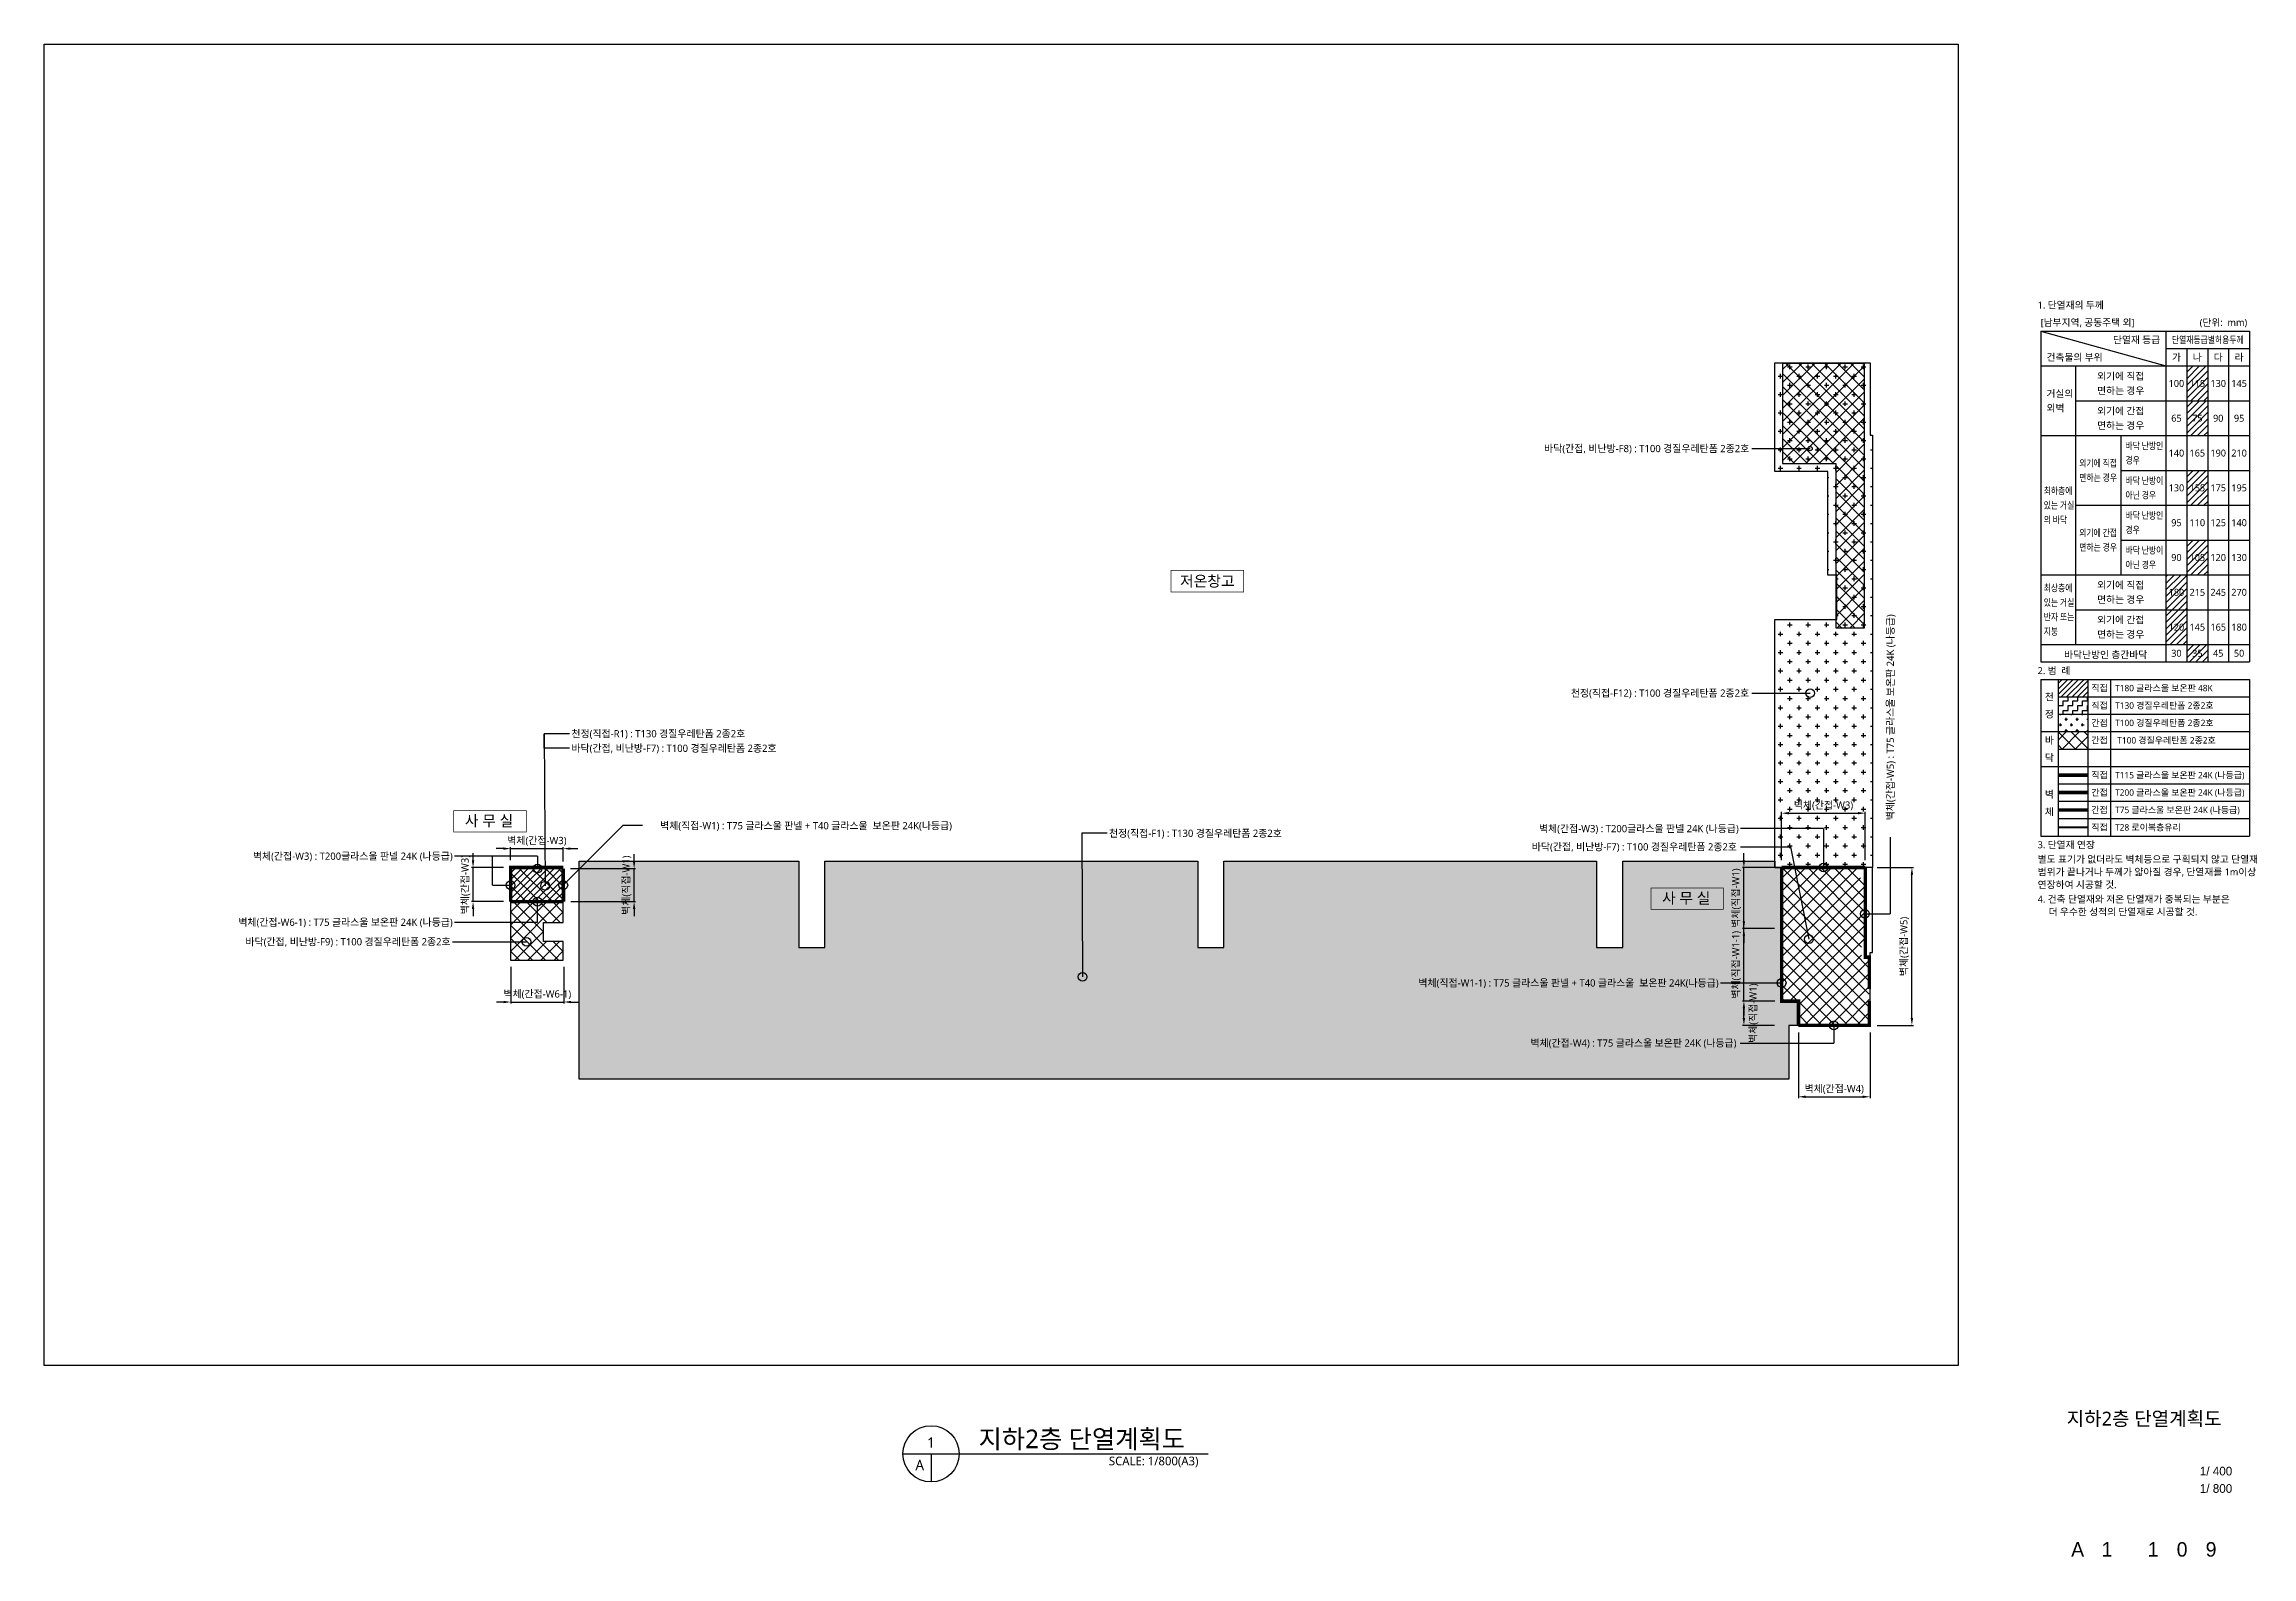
# Model space of a CAD drawing. Header units: millimetres. Extents: x -604407 to 1670407, y 506520 to 715041.
# Drawn here: x -604407 to -299993, y 506520 to 715041 of the extents above; entities that cross this region are included whole.
import ezdxf
from ezdxf.enums import TextEntityAlignment as Align

# ---------------------------------------------------------------- set-up
doc = ezdxf.new("R2010")
doc.units = ezdxf.units.MM
doc.header["$LTSCALE"] = 1000
doc.linetypes.add('HIDDEN2', pattern=[0.1875, 0.125, -0.0625])
doc.linetypes.add('PHANTOM', pattern=[63.5, 31.75, -6.35, 6.35, -6.35, 6.35, -6.35])
doc.layers.get('DEFPOINTS').update_dxf_attribs({"color": 161})
for name, color, linetype in [('DIM', 7, 'Continuous'), ('NDIM', 7, 'Continuous'), ('SASAC 도면번호', 6, 'Continuous'), ('SYM', 7, 'Continuous'), ('TEXT', 3, 'Continuous'), ('TEXT-TITLE', 6, 'Continuous'), ('TEXT-기입', 6, 'Continuous'), ('TEXT-주', 2, 'Continuous'), ('단멸바닥', 6, 'Continuous'), ('단열', 5, 'Continuous'), ('단열선', 4, 'Continuous')]:
    doc.layers.add(name, color=color, linetype=linetype)
doc.styles.add('CGS', font='cgse', dxfattribs={"bigfont": 'cgs'})
doc.styles.add('TE', font='malgun_0.ttf')
doc.styles.add('나눔바른고딕', font='NanumBarunGothic.ttf')
doc.linetypes.add('X_LINE-ORI', pattern='A,3.5,-0.5,["X",Standard,S=0.5,R=0,X=-0.175,Y=-0.25],-0.5', length=4.5)
doc.dimstyles.new('BA', dxfattribs={"dimscale": 500, "dimtxt": 3, "dimasz": 1, "dimexe": 1, "dimexo": 5, "dimgap": 0.9, "dimtad": 1, "dimdec": 0, "dimdsep": 46, "dimlunit": 6, "dimtxsty": 'TE', "dimblk": 'DDD', "dimcen": 2.5, "dimclrd": 256, "dimclre": 256, "dimclrt": 3, "dimazin": 2, "dimtfac": 1, "dimtdec": 0, "dimtix": 1, "dimtmove": 2, "dimatfit": 3, "dimldrblk": 'DDD', "dimfxl": 1, "dimtolj": 1, "dimtzin": 0, "dimarcsym": 2})
pattern_1 = [(45, (-600239.3, 0), (-898.0256, 898.0256), []), (135, (-600239.3, 0), (-898.0256, -898.0256), [])]

# ---------------------------------------------------------------- blocks, each defined once
blk = doc.blocks.new('*D5')
at = {"layer": 'DEFPOINTS', "color": 0, "ltscale": 0.4, "transparency": 16777216}
for p in [(-370035, 593130), (-364827, 593130), (-364789, 583135)]:
    blk.add_point(p, dxfattribs=at)
at = {"layer": 'NDIM', "lineweight": -2, "ltscale": 0.4, "transparency": 16777216}
for p, q in [((-370035, 594130), (-370035, 595130)), ((-365827, 593130), (-370235, 593130)), ((-370035, 583135), (-370035, 593130)), ((-365789, 583135), (-370235, 583135)), ((-370035, 582135), (-370035, 581135))]:
    blk.add_line(p, q, dxfattribs=at)
at = {"layer": 'NDIM', "ltscale": 0.4, "transparency": 16777216}
for points in [[(-370202, 594130), (-369868, 594130), (-370035, 593130)], [(-370202, 582135), (-369868, 582135), (-370035, 583135)]]:
    blk.add_solid(points, dxfattribs=at)
at = {"layer": 'NDIM', "color": 3, "ltscale": 0.4, "transparency": 16777216, "insert": (-371043, 588133), "char_height": 1000, "attachment_point": 5, "rotation": 90, "style": 'TE'}
blk.add_mtext('\\A1;벽체(직접-W1-1)', dxfattribs=at)
blk = doc.blocks.new('DDD')
at = {"layer": 'DIM', "color": 0}
for p, q in [((-1, 0), (1, 0)), ((0, -1), (0, 1))]:
    blk.add_line(p, q, dxfattribs=at)
for radius in [0.6, 0.3]:
    blk.add_circle((0, 0), radius, dxfattribs=at)
blk = doc.blocks.new('*D6')
at = {"layer": 'DEFPOINTS', "color": 0, "ltscale": 0.4, "transparency": 16777216}
for p in [(-353289, 609031), (-364827, 601535), (-353289, 601535)]:
    blk.add_point(p, dxfattribs=at)
at = {"layer": 'NDIM', "lineweight": -2, "ltscale": 0.4, "transparency": 16777216}
for p, q in [((-364827, 602535), (-364827, 609231)), ((-363827, 609031), (-354289, 609031)), ((-353289, 602535), (-353289, 609231))]:
    blk.add_line(p, q, dxfattribs=at)
at = {"layer": 'NDIM', "ltscale": 0.4, "transparency": 16777216}
for points in [[(-363827, 609198), (-363827, 608864), (-364827, 609031)], [(-354289, 609198), (-354289, 608864), (-353289, 609031)]]:
    blk.add_solid(points, dxfattribs=at)
at = {"layer": 'NDIM', "color": 3, "ltscale": 0.4, "transparency": 16777216, "insert": (-359058, 610039), "char_height": 1000, "attachment_point": 5, "style": 'TE'}
blk.add_mtext('\\A1;벽체(간접-W3)', dxfattribs=at)
blk = doc.blocks.new('*D7')
at = {"layer": 'DEFPOINTS', "color": 0, "ltscale": 0.4, "transparency": 16777216}
for p in [(-352639, 601535), (-346866, 601535), (-352639, 579785)]:
    blk.add_point(p, dxfattribs=at)
at = {"layer": 'NDIM', "lineweight": -2, "ltscale": 0.4, "transparency": 16777216}
for p, q in [((-351639, 601535), (-346666, 601535)), ((-346866, 580785), (-346866, 600535)), ((-351639, 579785), (-346666, 579785))]:
    blk.add_line(p, q, dxfattribs=at)
at = {"layer": 'NDIM', "ltscale": 0.4, "transparency": 16777216}
for points in [[(-347033, 600535), (-346699, 600535), (-346866, 601535)], [(-347033, 580785), (-346699, 580785), (-346866, 579785)]]:
    blk.add_solid(points, dxfattribs=at)
at = {"layer": 'NDIM', "color": 3, "ltscale": 0.4, "transparency": 16777216, "insert": (-347874, 590660), "char_height": 1000, "attachment_point": 5, "rotation": 90, "style": 'TE'}
blk.add_mtext('\\A1;벽체(간접-W5)', dxfattribs=at)
blk = doc.blocks.new('*D8')
at = {"layer": 'DEFPOINTS', "color": 0, "ltscale": 0.4, "transparency": 16777216}
for p in [(-362514, 579785), (-352639, 579785), (-352639, 569937)]:
    blk.add_point(p, dxfattribs=at)
at = {"layer": 'NDIM', "lineweight": -2, "ltscale": 0.4, "transparency": 16777216}
for p, q in [((-362514, 578785), (-362514, 569737)), ((-352639, 578785), (-352639, 569737)), ((-361514, 569937), (-353639, 569937))]:
    blk.add_line(p, q, dxfattribs=at)
at = {"layer": 'NDIM', "ltscale": 0.4, "transparency": 16777216}
for points in [[(-361514, 570104), (-361514, 569770), (-362514, 569937)], [(-353639, 570104), (-353639, 569770), (-352639, 569937)]]:
    blk.add_solid(points, dxfattribs=at)
at = {"layer": 'NDIM', "color": 3, "ltscale": 0.4, "transparency": 16777216, "insert": (-357577, 570945), "char_height": 1000, "attachment_point": 5, "style": 'TE'}
blk.add_mtext('\\A1;벽체(간접-W4)', dxfattribs=at)
blk = doc.blocks.new('*D9')
at = {"layer": 'DEFPOINTS', "color": 0, "ltscale": 0.4, "transparency": 16777216}
for p in [(-532839, 601385), (-523059, 601385), (-532802, 596835)]:
    blk.add_point(p, dxfattribs=at)
at = {"layer": 'NDIM', "lineweight": -2, "ltscale": 0.4, "transparency": 16777216}
for p, q in [((-523059, 602385), (-523059, 603385)), ((-531839, 601385), (-522859, 601385)), ((-523059, 596835), (-523059, 601385)), ((-531802, 596835), (-522859, 596835)), ((-523059, 595835), (-523059, 594835))]:
    blk.add_line(p, q, dxfattribs=at)
at = {"layer": 'NDIM', "ltscale": 0.4, "transparency": 16777216}
for points in [[(-523225, 602385), (-522892, 602385), (-523059, 601385)], [(-523225, 595835), (-522892, 595835), (-523059, 596835)]]:
    blk.add_solid(points, dxfattribs=at)
at = {"layer": 'NDIM', "color": 3, "ltscale": 0.4, "transparency": 16777216, "insert": (-524066, 599110), "char_height": 1000, "attachment_point": 5, "rotation": 90, "style": 'TE'}
blk.add_mtext('\\A1;벽체(직접-W1)', dxfattribs=at)
blk = doc.blocks.new('*D10')
at = {"layer": 'DEFPOINTS', "color": 0, "ltscale": 0.4, "transparency": 16777216}
for p in [(-540052, 588835), (-532764, 588835), (-532764, 582999)]:
    blk.add_point(p, dxfattribs=at)
at = {"layer": 'NDIM', "lineweight": -2, "ltscale": 0.4, "transparency": 16777216}
for p, q in [((-540052, 587835), (-540052, 582799)), ((-532764, 587835), (-532764, 582799)), ((-541052, 582999), (-542052, 582999)), ((-540052, 582999), (-532764, 582999)), ((-531764, 582999), (-530764, 582999))]:
    blk.add_line(p, q, dxfattribs=at)
at = {"layer": 'NDIM', "ltscale": 0.4, "transparency": 16777216}
for points in [[(-541052, 583165), (-541052, 582832), (-540052, 582999)], [(-531764, 583165), (-531764, 582832), (-532764, 582999)]]:
    blk.add_solid(points, dxfattribs=at)
at = {"layer": 'NDIM', "color": 3, "ltscale": 0.4, "transparency": 16777216, "insert": (-536408, 584006), "char_height": 1000, "attachment_point": 5, "style": 'TE'}
blk.add_mtext('\\A1;벽체(간접-W6-1)', dxfattribs=at)
blk = doc.blocks.new('*D11')
at = {"layer": 'DEFPOINTS', "color": 0, "ltscale": 0.4, "transparency": 16777216}
for p in [(-532839, 604146), (-540089, 601535), (-532839, 601385)]:
    blk.add_point(p, dxfattribs=at)
at = {"layer": 'NDIM', "lineweight": -2, "ltscale": 0.4, "transparency": 16777216}
for p, q in [((-541089, 604146), (-542089, 604146)), ((-540089, 602535), (-540089, 604346)), ((-540089, 604146), (-532839, 604146)), ((-532839, 602385), (-532839, 604346)), ((-531839, 604146), (-530839, 604146))]:
    blk.add_line(p, q, dxfattribs=at)
at = {"layer": 'NDIM', "ltscale": 0.4, "transparency": 16777216}
for points in [[(-541089, 604313), (-541089, 603980), (-540089, 604146)], [(-531839, 604313), (-531839, 603980), (-532839, 604146)]]:
    blk.add_solid(points, dxfattribs=at)
at = {"layer": 'NDIM', "color": 3, "ltscale": 0.4, "transparency": 16777216, "insert": (-536464, 605154), "char_height": 1000, "attachment_point": 5, "style": 'TE'}
blk.add_mtext('\\A1;벽체(간접-W3)', dxfattribs=at)
blk = doc.blocks.new('*D12')
at = {"layer": 'DEFPOINTS', "color": 0, "ltscale": 0.4, "transparency": 16777216}
for p in [(-545267, 601535), (-540089, 601535), (-540089, 596835)]:
    blk.add_point(p, dxfattribs=at)
at = {"layer": 'NDIM', "lineweight": -2, "ltscale": 0.4, "transparency": 16777216}
for p, q in [((-545267, 602535), (-545267, 603535)), ((-541089, 601535), (-545467, 601535)), ((-545267, 596835), (-545267, 601535)), ((-541089, 596835), (-545467, 596835)), ((-545267, 595835), (-545267, 594835))]:
    blk.add_line(p, q, dxfattribs=at)
at = {"layer": 'NDIM', "ltscale": 0.4, "transparency": 16777216}
for points in [[(-545434, 602535), (-545101, 602535), (-545267, 601535)], [(-545434, 595835), (-545101, 595835), (-545267, 596835)]]:
    blk.add_solid(points, dxfattribs=at)
at = {"layer": 'NDIM', "color": 3, "ltscale": 0.4, "transparency": 16777216, "insert": (-546275, 599185), "char_height": 1000, "attachment_point": 5, "rotation": 90, "style": 'TE'}
blk.add_mtext('\\A1;벽체(간접-W3)', dxfattribs=at)
blk = doc.blocks.new('NOTE_단열재-수정')
at = {"layer": '단멸바닥'}
h = blk.add_hatch(dxfattribs=at)
h.set_pattern_fill('ANSI37', color=256, scale=400)
h.set_pattern_definition([(45, (-3729652.1, -524404.2), (-898.0256, 898.0256), []), (135, (-3729652.1, -524404.2), (-898.0256, -898.0256), [])])
h.paths.add_polyline_path([(7840, -60000), (7840, -57600), (3733, -57600), (3733, -60000)])
at = {"layer": '단열'}
h = blk.add_hatch(dxfattribs=at)
h.set_pattern_fill('ANSI31', color=256, scale=200)
h.set_pattern_definition([(45, (-3729652.1, -514804.23), (-449.01281, 449.01281), [])])
h.paths.add_polyline_path([(21493, -7200), (24373, -7200), (24373, -12000), (21493, -12000)])
h = blk.add_hatch(dxfattribs=at)
h.set_pattern_fill('ANSI31', color=256, scale=200)
h.set_pattern_definition([(45, (-3729652.1, -519604.23), (-449.01281, 449.01281), [])])
h.paths.add_polyline_path([(21493, -12000), (24373, -12000), (24373, -16800), (21493, -16800)])
h = blk.add_hatch(dxfattribs=at)
h.set_pattern_fill('ANSI31', color=256, scale=200)
h.set_pattern_definition([(45, (-3729652.1, -529204.23), (-449.01281, 449.01281), [])])
h.paths.add_polyline_path([(21493, -21600), (24373, -21600), (24373, -26400), (21493, -26400)])
h = blk.add_hatch(dxfattribs=at)
h.set_pattern_fill('ANSI31', color=256, scale=200)
h.set_pattern_definition([(45, (-3729652.1, -538804.23), (-449.01281, 449.01281), [])])
h.paths.add_polyline_path([(21493, -31200), (24373, -31200), (24373, -36000), (21493, -36000)])
h = blk.add_hatch(dxfattribs=at)
h.set_pattern_fill('ANSI31', color=256, scale=200)
h.set_pattern_definition([(45, (-3732531.6, -548404.23), (-449.01281, 449.01281), [])])
h.paths.add_polyline_path([(18613, -36000), (21493, -36000), (21493, -45600), (18613, -45600)])
h = blk.add_hatch(dxfattribs=at)
h.set_pattern_fill('ANSI31', color=256, scale=200)
h.set_pattern_definition([(45, (-292000, -178800), (-449.0128, 449.0128), [])])
h.paths.add_polyline_path([(21493, -45600), (24373, -45600), (24373, -48000), (21493, -48000)])
h = blk.add_hatch(dxfattribs=at)
h.set_pattern_fill('ANSI31', color=256, scale=166.666667, style=0)
h.set_pattern_definition([(45, (-292000, -178800), (-374.1773, 374.1773), [])])
h.paths.add_polyline_path([(3733, -52800), (7840, -52800), (7840, -50400), (3733, -50400)])
h = blk.add_hatch(dxfattribs=at)
h.set_pattern_fill('ZIGZAG', color=256, scale=5333.333333, style=0)
h.set_pattern_definition([(0, (-292000, -178800), (666.6667, 666.6667), [666.6667, -666.6667]), (90, (-291333.3, -178800), (-666.6667, 666.6667), [666.6667, -666.6667])])
h.paths.add_polyline_path([(3733, -55200), (7840, -55200), (7840, -52800), (3733, -52800)])
h = blk.add_hatch(dxfattribs=at)
h.set_pattern_fill('CROSS', color=256, scale=120, style=0)
h.set_pattern_definition([(0, (-2857928.7, 31419.2), (762, 762), [381, -1143]), (90, (-2857738.2, 31228.7), (-762, 762), [381, -1143])])
h.paths.add_polyline_path([(3733, -57600), (7840, -57600), (7840, -55200), (3733, -55200)])
for p, q in [((1333, -50400), (1333, -72000)), ((1333, -50400), (30133, -50400)), ((3733, -50400), (3733, -72000)), ((7840, -50400), (7840, -72000)), ((10958, -50400), (10958, -72000)), ((30133, -50400), (30133, -72000)), ((3733, -52800), (30133, -52800)), ((1333, -57600), (30133, -57600)), ((3733, -55200), (30133, -55200)), ((3733, -60000), (30133, -60000)), ((1333, -62400), (30133, -62400)), ((3733, -64800), (30133, -64800)), ((3733, -67200), (30133, -67200)), ((3733, -67200), (30133, -67200)), ((3733, -69600), (30133, -69600)), ((1333, -72000), (30133, -72000))]:
    blk.add_line(p, q)
at = {"layer": 'DIM'}
for p, q in [((1333, -2400), (18613, -7200)), ((1333, -2400), (30133, -2400)), ((1333, -2400), (1333, -48000)), ((18613, -2400), (18613, -48000)), ((30133, -2400), (30133, -48000)), ((18613, -4800), (30133, -4800)), ((21493, -4800), (21493, -48000)), ((24373, -4800), (24373, -48000)), ((27253, -4800), (27253, -48000)), ((1333, -7200), (30133, -7200)), ((6133, -7200), (6133, -45600)), ((6133, -12000), (30133, -12000)), ((1333, -16800), (30133, -16800)), ((12373, -16800), (12373, -36000)), ((12373, -21600), (30133, -21600)), ((6133, -26400), (30133, -26400)), ((12373, -31200), (30133, -31200)), ((1333, -36000), (30133, -36000)), ((6133, -40800), (30133, -40800)), ((1333, -45600), (30133, -45600)), ((1333, -48000), (30133, -48000))]:
    blk.add_line(p, q, dxfattribs=at)
at = {"layer": '단열선', "ltscale": 7, "const_width": 480}
blk.add_lwpolyline([(3733, -63600), (7840, -63600)], dxfattribs=at)
at = {"layer": '단열선', "linetype": 'PHANTOM', "ltscale": 0.05, "const_width": 480}
blk.add_lwpolyline([(3733, -66000), (7840, -66000)], dxfattribs=at)
at = {"layer": '단열선', "linetype": 'HIDDEN2', "ltscale": 7, "const_width": 480}
blk.add_lwpolyline([(3733, -68400), (7840, -68400)], dxfattribs=at)
at = {"layer": '단열선', "color": 3, "linetype": 'X_LINE-ORI', "ltscale": 0.8, "const_width": 300}
blk.add_lwpolyline([(3733, -70800), (7840, -70800)], dxfattribs=at)
at = {"layer": 'TEXT-기입', "style": '나눔바른고딕'}
for s, height, p in [('1. 단열재의 두께', 960, (922, 1200)), ('[남부지역, 공동주택 외]', 960, (1333, -1200)), ('(단위:  mm)', 960, (23259, -1200)), ('건축물의 부위', 960, (2133, -6000)), ('거실의', 960, (2133, -11000)), ('외벽', 960, (2133, -13000)), ('2. 범  례', 960, (922, -49200)), ('T180 글라스울 보온판 48K', 880, (11597, -51600)), ('T130 경질우레탄폼 2종2호', 880, (11597, -54000)), ('T100 경질우레탄폼 2종2호', 880, (11597, -56400)), (' T100 경질우레탄폼 2종2호', 880, (11597, -58800)), ('T115 글라스울 보온판 24K (나등급)', 880, (11597, -63600)), ('T200 글라스울 보온판 24K (나등급)', 880, (11597, -66000)), ('T75 글라스울 보온판 24K (나등급)', 880, (11597, -68400)), ('3. 단열재 연장', 960, (922, -73200)), ('T28 로이복층유리', 880, (11597, -70800)), ('별도 표기가 없더라도 벽체등으로 구획되지 않고 단열재', 960, (922, -75200)), ('연장하여 시공할 것.', 960, (922, -78700)), ('범위가 끝나거나 두께가 얇아질 경우, 단열재를 1m이상', 960, (922, -76950)), ('4. 건축 단열재와 저온 단열재가 중복되는 부분은', 960, (922, -80700)), ('더 우수한 성적의 단열재로 시공할 것.', 960, (2422, -82450))]:
    blk.add_text(s, height=height, dxfattribs=at).set_placement(p, align=Align.MIDDLE_LEFT)
blk.add_text('단열재 등급', height=960, dxfattribs=at).set_placement((17813, -3600), align=Align.MIDDLE_RIGHT)
at = {"layer": 'TEXT-기입', "style": '나눔바른고딕', "width": 0.8}
for s, p in [('단열재등급별허용두께', (24373, -3600)), ('외기에 직접', (9253, -20600)), ('면하는 경우', (9253, -22600)), ('외기에 간접', (9253, -30200)), ('면하는 경우', (9253, -32200))]:
    blk.add_text(s, height=960, dxfattribs=at).set_placement(p, align=Align.MIDDLE_CENTER)
at = {"layer": 'TEXT-기입', "style": '나눔바른고딕'}
for s, height, p in [('가', 960, (20053, -6000)), ('나', 960, (22933, -6000)), ('다', 960, (25813, -6000)), ('라', 960, (28693, -6000)), ('외기에 직접', 960, (12373, -8600)), ('100', 960, (20051, -9600)), ('115', 960, (22932, -9600)), ('130', 960, (25813, -9600)), ('145', 960, (28693, -9600)), ('면하는 경우', 960, (12373, -10600)), ('외기에 간접', 960, (12373, -13400)), ('면하는 경우', 960, (12373, -15400)), ('65', 960, (20051, -14400)), ('75', 960, (22932, -14400)), ('90', 960, (25813, -14400)), ('95', 960, (28693, -14400)), ('140', 960, (20051, -19200)), ('165', 960, (22932, -19200)), ('190', 960, (25813, -19200)), ('210', 960, (28693, -19200)), ('130', 960, (20051, -24000)), ('155', 960, (22932, -24000)), ('175', 960, (25813, -24000)), ('195', 960, (28693, -24000)), ('95', 960, (20051, -28800)), ('110', 960, (22932, -28800)), ('125', 960, (25813, -28800)), ('140', 960, (28693, -28800)), ('90', 960, (20051, -33600)), ('105', 960, (22932, -33600)), ('120', 960, (25813, -33600)), ('130', 960, (28693, -33600)), ('외기에 직접', 960, (12373, -37400)), ('면하는 경우', 960, (12373, -39400)), ('180', 960, (20051, -38400)), ('215', 960, (22932, -38400)), ('245', 960, (25813, -38400)), ('270', 960, (28693, -38400)), ('외기에 간접', 960, (12373, -42200)), ('면하는 경우', 960, (12373, -44200)), ('120', 960, (20051, -43200)), ('145', 960, (22932, -43200)), ('165', 960, (25813, -43200)), ('180', 960, (28693, -43200)), ('바닥난방인 층간바닥', 960, (10297, -47000)), ('30', 960, (20051, -46800)), ('35', 960, (22932, -46800)), ('45', 960, (25813, -46800)), ('50', 960, (28693, -46800)), ('직접', 880, (9454, -51600)), ('천', 960, (2533, -52800)), ('정', 960, (2533, -55200)), ('직접', 880, (9454, -54000)), ('간접', 880, (9454, -56400)), ('바', 960, (2533, -58800)), ('닥', 960, (2533, -61200)), ('간접', 880, (9454, -58800)), ('직접', 880, (9454, -63600)), ('벽', 960, (2533, -66251)), ('간접', 880, (9454, -66000)), ('체', 960, (2533, -68651)), ('간접', 880, (9454, -68400)), ('직접', 880, (9454, -70800))]:
    blk.add_text(s, height=height, dxfattribs=at).set_placement(p, align=Align.MIDDLE_CENTER)
at = {"layer": 'TEXT-기입', "style": '나눔바른고딕', "width": 0.8}
for s, p in [('바닥 난방인', (13031, -18200)), ('경우', (13031, -20200)), ('최하층에', (1751, -24400)), ('바닥 난방이', (13031, -23000)), ('있는 거실', (1751, -26400)), ('아닌 경우', (13031, -25000)), ('바닥 난방인', (13031, -27800)), ('의 바닥', (1751, -28400)), ('경우', (13031, -29800)), ('바닥 난방이', (13031, -32600)), ('아닌 경우', (13031, -34600)), ('최상층에', (1751, -37800)), ('있는 거실', (1751, -39800)), ('반자 또는', (1751, -41800)), ('지붕', (1751, -43800))]:
    blk.add_text(s, height=960, dxfattribs=at).set_placement(p, align=Align.MIDDLE_LEFT)
blk = doc.blocks.new('*D22')
at = {"layer": 'DEFPOINTS', "color": 0, "ltscale": 0.4, "transparency": 16777216}
for p in [(-370035, 601535), (-364827, 601535), (-364827, 593130)]:
    blk.add_point(p, dxfattribs=at)
at = {"layer": 'NDIM', "lineweight": -2, "ltscale": 0.4, "transparency": 16777216}
for p, q in [((-370035, 602535), (-370035, 603535)), ((-365827, 601535), (-370235, 601535)), ((-370035, 593130), (-370035, 601535)), ((-365827, 593130), (-370235, 593130)), ((-370035, 592130), (-370035, 591130))]:
    blk.add_line(p, q, dxfattribs=at)
at = {"layer": 'NDIM', "ltscale": 0.4, "transparency": 16777216}
for points in [[(-370202, 602535), (-369868, 602535), (-370035, 601535)], [(-370202, 592130), (-369868, 592130), (-370035, 593130)]]:
    blk.add_solid(points, dxfattribs=at)
at = {"layer": 'NDIM', "color": 3, "ltscale": 0.4, "transparency": 16777216, "insert": (-371043, 597333), "char_height": 1000, "attachment_point": 5, "rotation": 90, "style": 'TE'}
blk.add_mtext('\\A1;벽체(직접-W1)', dxfattribs=at)
blk = doc.blocks.new('*D23')
at = {"layer": 'DEFPOINTS', "color": 0, "ltscale": 0.4, "transparency": 16777216}
for p in [(-370035, 583135), (-364827, 583135), (-364827, 579785)]:
    blk.add_point(p, dxfattribs=at)
at = {"layer": 'NDIM', "lineweight": -2, "ltscale": 0.4, "transparency": 16777216}
for p, q in [((-365827, 583135), (-370235, 583135)), ((-370035, 580785), (-370035, 582135)), ((-365827, 579785), (-370235, 579785))]:
    blk.add_line(p, q, dxfattribs=at)
at = {"layer": 'NDIM', "ltscale": 0.4, "transparency": 16777216}
for points in [[(-370202, 582135), (-369868, 582135), (-370035, 583135)], [(-370202, 580785), (-369868, 580785), (-370035, 579785)]]:
    blk.add_solid(points, dxfattribs=at)
at = {"layer": 'NDIM', "color": 3, "ltscale": 0.4, "transparency": 16777216, "insert": (-368664, 581460), "char_height": 1000, "attachment_point": 5, "rotation": 90, "style": 'TE'}
blk.add_mtext('\\A1;벽체(직접-W1)', dxfattribs=at)

msp = doc.modelspace()

# ---------------------------------------------------------------- hatches: boundary and pattern name
at = {"layer": '단멸바닥'}
h = msp.add_hatch(dxfattribs=at)
h.set_pattern_fill('ANSI37', color=256, scale=400)
h.set_pattern_definition(pattern_1)
h.paths.add_polyline_path([(-364689.3, 671035.5), (-364689.3, 666535.5), (-364689.3, 657248), (-357364.3, 657248), (-357364.3, 634585.5), (-353389.3, 634585.5), (-353389.3, 670335.5), (-353389.3, 671035.5)])
h = msp.add_hatch(dxfattribs=at)
h.set_pattern_fill('ANSI37', color=256, scale=400)
h.set_pattern_definition(pattern_1)
h.paths.add_polyline_path([(-532840.6, 601535.5), (-540089.3, 601535.5), (-540089.3, 596835.5), (-532801.8, 596835.5)])
h.paths.add_polyline_path([(-362514.3, 583135.5), (-362514.3, 579785.5), (-352739.3, 579785.5), (-352739.3, 588735.5), (-353839.3, 588735.5), (-353839.3, 590635.5), (-353389.3, 590635.5), (-353389.3, 599785.5), (-353939.3, 599785.5), (-353939.3, 601535.5), (-364826.8, 601535.5), (-364826.8, 583135.5)])
h = msp.add_hatch(dxfattribs=at)
h.set_pattern_fill('ANSI37', color=256, scale=400)
h.set_pattern_definition(pattern_1)
h.paths.add_polyline_path([(-540089.3, 596835.5), (-540089.3, 588785.5), (-532839.3, 588785.5), (-532839.3, 591335.5), (-535569.3, 591335.5), (-535569.3, 593985.5), (-532839.3, 593985.5), (-532839.3, 596835.5)])
at = {"layer": '단열'}
h = msp.add_hatch(dxfattribs=at)
h.set_pattern_fill('CROSS', color=251, scale=200, style=0)
h.set_pattern_definition([(0, (-600239.3, 0), (1270, 1270), [635, -1905]), (90, (-599921.8, -317.5), (-1270, 1270), [635, -1905])])
h.paths.add_polyline_path([(-365789.3, 601535.5), (-365789.3, 635735.5), (-357214.3, 635735.5), (-357214.3, 641835.5), (-358464.3, 641835.5), (-358464.3, 656148), (-365789.3, 656148), (-365789.3, 671135.5), (-352639.3, 671135.5), (-352639.3, 661135.5), (-352289.3, 661135.5), (-352289.3, 601535.5)])
h = msp.add_hatch(dxfattribs=at)
h.set_pattern_fill('ANSI31', color=256, scale=200, style=0)
h.set_pattern_definition([(45, (-600239.35, 0), (-449.0128, 449.0128), [])])
h.paths.add_polyline_path([(-532840.6, 601535.5), (-540089.3, 601535.5), (-540089.3, 596835.5), (-532801.8, 596835.5)])
h = msp.add_hatch(dxfattribs=at)
h.set_pattern_fill('ZIGZAG', color=251, scale=200, style=0)
h.set_pattern_definition([(0, (-600239.35, 0), (635, 635), [635, -635]), (90, (-599604.35, 0), (-635, 635), [635, -635])])
h.paths.add_polyline_path([(-530639.3, 602435.5), (-500339.3, 602435.5), (-500339.3, 590535.5), (-496739.3, 590535.5), (-496739.3, 602435.5), (-445339.3, 602435.5), (-445339.3, 590535.5), (-441739.3, 590535.5), (-441739.3, 602435.5), (-390339.3, 602435.5), (-390339.3, 590535.5), (-386739.3, 590535.5), (-386739.3, 602435.5), (-365789.3, 602435.5), (-365789.3, 601535.5), (-364826.8, 601535.5), (-364826.8, 583135.5), (-362514.3, 583135.5), (-362514.3, 579785.5), (-363839.3, 579785.5), (-363839.3, 572360.5), (-530639.3, 572360.5)])

# ---------------------------------------------------------------- linework, layer by layer
for p, q in [((-359058.1, 606902.6), (-359058.1, 601535.5)), ((-536389.3, 603106.6), (-536389.3, 601385.5)), ((-536389.3, 593999.5), (-536389.3, 596835.5)), ((-547821.4, 593999.5), (-536389.3, 593999.5))]:
    msp.add_line(p, q)
at = {"layer": 'DEFPOINTS'}
msp.add_lwpolyline([(-604407, 715040.9), (-340479.4, 715040.9), (-340479.4, 532898), (-604407, 532898)], close=True, dxfattribs=at)
at = {"layer": 'SASAC 도면번호'}
for p in [(-365789.3, 602435.5), (-364826.8, 601535.5)]:
    msp.add_line(p, (-365789.3, 601535.5), dxfattribs=at)
at = {"layer": 'SYM'}
for p, q in [((-368947.9, 659297.4), (-360903.8, 659297.4)), ((-368947.9, 625585.7), (-360903.8, 625585.7)), ((-359058.1, 606902.6), (-370490.1, 606902.6)), ((-536389.3, 603106.6), (-547821.4, 603106.6)), ((-542590.6, 599114.3), (-542590.6, 603106.6)), ((-349843.2, 605730.8), (-349843.2, 595160.5)), ((-542590.6, 599114.3), (-540089.3, 599114.3)), ((-353339.3, 595160.5), (-349843.2, 595160.5)), ((-548112.2, 591306.2), (-537899.1, 591306.2)), ((-373271, 585632.7), (-364826.8, 585632.7)), ((-357626.8, 579785.5), (-357626.8, 577347.7)), ((-370557.5, 577347.7), (-357626.8, 577347.7)), ((-485998.8, 520720.4), (-443887.6, 520720.4)), ((-482120.1, 520720.4), (-482120.1, 516841.6))]:
    msp.add_line(p, q, dxfattribs=at)
for points in [[(-531953.4, 619984.3), (-535453.4, 619984.3), (-535343.7, 599033.1)], [(-531953.4, 617984.3), (-535453.4, 617984.3), (-535453.4, 619984.3)], [(-521888.2, 607320.6), (-524610.4, 607320.6), (-532820.6, 599110.5)], [(-457825.6, 606260.4), (-461325.6, 606260.4), (-461215.9, 586481.1)], [(-370490.1, 604390.7), (-363619.2, 604390.7), (-361057.5, 591664.4)]]:
    msp.add_lwpolyline(points, dxfattribs=at)
for centre, radius in [((-360903.8, 659297.4), 300), ((-360903.8, 625585.7), 600), ((-540089.3, 599114.3), 600), ((-536389.3, 601385.5), 600), ((-532820.6, 599110.5), 600), ((-359058.1, 601535.5), 600), ((-536389.3, 596835.5), 600), ((-535343.7, 599033.1), 600), ((-353339.3, 595160.5), 600), ((-537899.1, 591306.2), 600), ((-361057.5, 591664.4), 600), ((-461215.9, 586481.1), 600), ((-364826.8, 585632.7), 600), ((-357626.8, 579785.5), 600), ((-482120.1, 520720.4), 3878.8)]:
    msp.add_circle(centre, radius, dxfattribs=at)
at = {"layer": 'TEXT-주', "const_width": 93.8}
for points in [[(-449011, 639543), (-439026.7, 639543), (-439026.7, 642496.1), (-449011, 642496.1)], [(-547923.6, 606435.5), (-537939.2, 606435.5), (-537939.2, 609388.6), (-547923.6, 609388.6)], [(-382851.7, 595777), (-372867.3, 595777), (-372867.3, 598730.1), (-382851.7, 598730.1)]]:
    msp.add_lwpolyline(points, close=True, dxfattribs=at)
at = {"layer": '단멸바닥'}
msp.add_lwpolyline([(-364689.3, 671035.5), (-364689.3, 666535.5), (-364689.3, 666535.5), (-364689.3, 657248), (-357364.3, 657248), (-357364.3, 634585.5), (-353389.3, 634585.5), (-353389.3, 670335.5), (-353389.3, 671035.5)], close=True, dxfattribs=at)
msp.add_lwpolyline([(-540089.3, 596835.5), (-540089.3, 588785.5), (-532839.3, 588785.5), (-532839.3, 591335.5), (-535569.3, 591335.5), (-535569.3, 593985.5), (-532839.3, 593985.5), (-532839.3, 596835.5), (-540089.3, 596835.5)], dxfattribs=at)
at = {"layer": '단열'}
for points in [[(-365789.3, 601535.5), (-365789.3, 635735.5), (-357214.3, 635735.5), (-357214.3, 641835.5), (-358464.3, 641835.5), (-358464.3, 656148), (-365789.3, 656148), (-365789.3, 671135.5), (-352639.3, 671135.5), (-352639.3, 661135.5), (-352289.3, 661135.5), (-352289.3, 601535.5)], [(-530639.3, 602435.5), (-500339.3, 602435.5), (-500339.3, 590535.5), (-496739.3, 590535.5), (-496739.3, 602435.5), (-445339.3, 602435.5), (-445339.3, 590535.5), (-441739.3, 590535.5), (-441739.3, 602435.5), (-390339.3, 602435.5), (-390339.3, 590535.5), (-386739.3, 590535.5), (-386739.3, 602435.5), (-365789.3, 602435.5), (-365789.3, 601535.5), (-364826.8, 601535.5), (-364826.8, 583135.5), (-362514.3, 583135.5), (-362514.3, 579785.5), (-363839.3, 579785.5), (-363839.3, 572360.5), (-530639.3, 572360.5)]]:
    msp.add_lwpolyline(points, close=True, dxfattribs=at)
msp.add_lwpolyline([(-364826.8, 601535.5), (-364826.8, 583135.5), (-362514.3, 583135.5), (-362514.3, 579785.5), (-352639.3, 579785.5), (-352639.3, 589835.5), (-352289.3, 589835.5), (-352289.3, 601535.5)], dxfattribs=at)
at = {"layer": '단열선', "linetype": 'PHANTOM', "ltscale": 0.05, "const_width": 480}
for points in [[(-532801.8, 601535.5), (-540089.3, 601535.5), (-540089.3, 596835.5)], [(-364826.8, 601535.5), (-353289.3, 601535.5)]]:
    msp.add_lwpolyline(points, dxfattribs=at)
at = {"layer": '단열선', "ltscale": 7, "const_width": 500}
for points in [[(-532839.3, 601385.5), (-532801.8, 596835.5)], [(-364826.8, 601535.5), (-364826.8, 583135.5), (-362514.3, 583135.5), (-362514.3, 579785.5)]]:
    msp.add_lwpolyline(points, dxfattribs=at)
at = {"layer": '단열선', "linetype": 'HIDDEN2', "ltscale": 10, "const_width": 500}
for points in [[(-353289.3, 601535.5), (-353289.3, 589185.5), (-352739.3, 589185.5), (-352739.3, 584785.5)], [(-540089.3, 596835.5), (-532801.8, 596835.5)], [(-362514.3, 579785.5), (-352739.3, 579785.5), (-352739.3, 583135.5)]]:
    msp.add_lwpolyline(points, dxfattribs=at)

# ---------------------------------------------------------------- block references
at = {"layer": 'SASAC 도면번호'}
msp.add_blockref('NOTE_단열재-수정', (-330443.2, 677877.1), dxfattribs=at)

# ---------------------------------------------------------------- texts
at = {"layer": 'TEXT', "style": '나눔바른고딕'}
for s, p in [('바닥(간접, 비난방-F8) : T100 경질우레탄폼 2종2호', (-369293.3, 659297.4)), ('천정(직접-F12) : T100 경질우레탄폼 2종2호', (-369313.2, 625585.7)), ('벽체(직접-W1) : T75 글라스울 판넬 + T40 글라스울  보온판 24K(나등급)', (-479229.4, 607310.2)), ('벽체(간접-W3) : T200글라스울 판넬 24K (나등급)', (-370740.1, 606902.6)), ('벽체(간접-W3) : T200글라스울 판넬 24K (나등급)', (-548071.4, 603106.6)), ('바닥(간접, 비난방-F7) : T100 경질우레탄폼 2종2호', (-370990.1, 604390.7)), ('벽체(간접-W6-1) : T75 글라스울 보온판 24K (나등급)', (-548071.4, 593999.5)), ('바닥(간접, 비난방-F9) : T100 경질우레탄폼 2종2호', (-548362.2, 591306.2)), ('벽체(직접-W1-1) : T75 글라스울 판넬 + T40 글라스울  보온판 24K(나등급)', (-373516.6, 585632.7)), ('벽체(간접-W4) : T75 글라스울 보온판 24K (나등급)', (-371057.5, 577347.7))]:
    msp.add_text(s, height=1000, dxfattribs=at).set_placement(p, align=Align.MIDDLE_RIGHT)
msp.add_text('벽체(간접-W5) : T75 글라스울 보온판 24K (나등급)', height=1000, rotation=90, dxfattribs=at).set_placement((-349843.2, 636451.6), align=Align.MIDDLE_RIGHT)
for s, p in [('천정(직접-R1) : T130 경질우레탄폼 2종2호', (-531703.4, 619984.3)), ('바닥(간접, 비난방-F7) : T100 경질우레탄폼 2종2호', (-531703.4, 617984.3)), ('천정(직접-F1) : T130 경질우레탄폼 2종2호', (-457575.6, 606260.4))]:
    msp.add_text(s, height=1000, dxfattribs=at).set_placement(p, align=Align.MIDDLE_LEFT)
msp.add_text('지하2층 단열계획도', height=2560, dxfattribs=at).set_placement((-475560.1, 521496.1))
for s, p in [('1', (-482120.1, 522271.9)), ('A', (-483671.6, 519168.8))]:
    msp.add_text(s, height=1440, dxfattribs=at).set_placement(p, align=Align.MIDDLE)
msp.add_text('SCALE: 1/800(A3)', height=1200, dxfattribs=at).set_placement((-445244.6, 520332.5), align=Align.TOP_RIGHT)
at = {"layer": 'TEXT-TITLE', "style": '나눔바른고딕'}
msp.add_text('지하2층 단열계획도', height=1920, dxfattribs=at).set_placement((-314843.2, 525569.6), align=Align.MIDDLE_CENTER)
at = {"layer": 'TEXT-기입', "style": 'CGS'}
for s, p in [('1/ 400', (-307161.7, 517380.9)), ('1/ 800', (-307161.7, 514980.9))]:
    msp.add_text(s, height=1200, dxfattribs=at).set_placement(p, align=Align.BOTTOM_LEFT)
for s, p in [('A', (-324012.2, 507548.6)), ('1', (-319961.9, 507548.6)), ('1', (-313612.2, 507548.6)), ('0', (-309612.2, 507548.6)), ('9', (-305612.2, 507548.6))]:
    msp.add_text(s, height=2000, dxfattribs=at).set_placement(p, align=Align.MIDDLE_CENTER)
at = {"layer": 'TEXT-주', "style": '나눔바른고딕'}
for s, p in [('저온창고', (-444018.9, 641019.6)), ('사 무 실', (-543060, 607991.6)), ('사 무 실', (-377988.1, 597333.2))]:
    msp.add_text(s, height=1500, dxfattribs=at).set_placement(p, align=Align.MIDDLE_CENTER)

# ---------------------------------------------------------------- dimensions: what is measured, and where the dimension line sits
at = {"layer": 'NDIM', "ltscale": 0.4}
for base, p1, p2, text, picture, middle in [((-353289.3, 609031.1), (-364826.8, 601535.5), (-353289.3, 601535.5), '벽체(간접-W3)', '*D6', (-359058.1, 610038.6)), ((-532839.3, 604146.4), (-540089.3, 601535.5), (-532839.3, 601385.5), '벽체(간접-W3)', '*D11', (-536464.3, 605153.9)), ((-532764.3, 582998.5), (-540051.8, 588835.5), (-532764.3, 588835.5), '벽체(간접-W6-1)', '*D10', (-536408.1, 584006)), ((-352639.3, 569937), (-362514.3, 579785.5), (-352639.3, 579785.5), '벽체(간접-W4)', '*D8', (-357576.8, 570944.6))]:
    dim = msp.add_linear_dim(base=base, p1=p1, p2=p2, text=text, dimstyle='BA', override={"dimscale": 200, "dimtxt": 5, "dimasz": 5, "dimgap": 1.5, "dimsah": 1}, dxfattribs=at)
    dim.commit()
    dim.dimension.update_dxf_attribs({"geometry": picture, "text_midpoint": middle})
for base, p1, p2, text, picture, middle in [((-545267.4, 601535.5), (-540089.3, 596835.5), (-540089.3, 601535.5), '벽체(간접-W3)', '*D12', (-546275, 599185.5)), ((-523058.7, 601385.5), (-532801.8, 596835.5), (-532839.3, 601385.5), '벽체(직접-W1)', '*D9', (-524066.3, 599110.5)), ((-370035, 601535.5), (-364826.8, 593130.5), (-364826.8, 601535.5), '벽체(직접-W1)', '*D22', (-371042.6, 597333)), ((-346866, 601535.5), (-352639.3, 579785.5), (-352639.3, 601535.5), '벽체(간접-W5)', '*D7', (-347873.5, 590660.5)), ((-370035, 593130.5), (-364789.3, 583135.5), (-364826.8, 593130.5), '벽체(직접-W1-1)', '*D5', (-371042.6, 588133))]:
    dim = msp.add_linear_dim(base=base, p1=p1, p2=p2, angle=90, text=text, dimstyle='BA', override={"dimscale": 200, "dimtxt": 5, "dimasz": 5, "dimgap": 1.5, "dimsah": 1}, dxfattribs=at)
    dim.commit()
    dim.dimension.update_dxf_attribs({"geometry": picture, "text_midpoint": middle})
dim = msp.add_linear_dim(base=(-370035, 583135.5), p1=(-364826.8, 579785.5), p2=(-364826.8, 583135.5), angle=90, text='벽체(직접-W1)', dimstyle='BA', override={"dimscale": 200, "dimtxt": 5, "dimasz": 5, "dimgap": 1.5, "dimsah": 1}, dxfattribs=at)
dim.commit()
dim.dimension.update_dxf_attribs({"geometry": '*D23', "text_midpoint": (-368664.3, 581460.5), "dimtype": 160})

doc.saveas('drawing.dxf')
